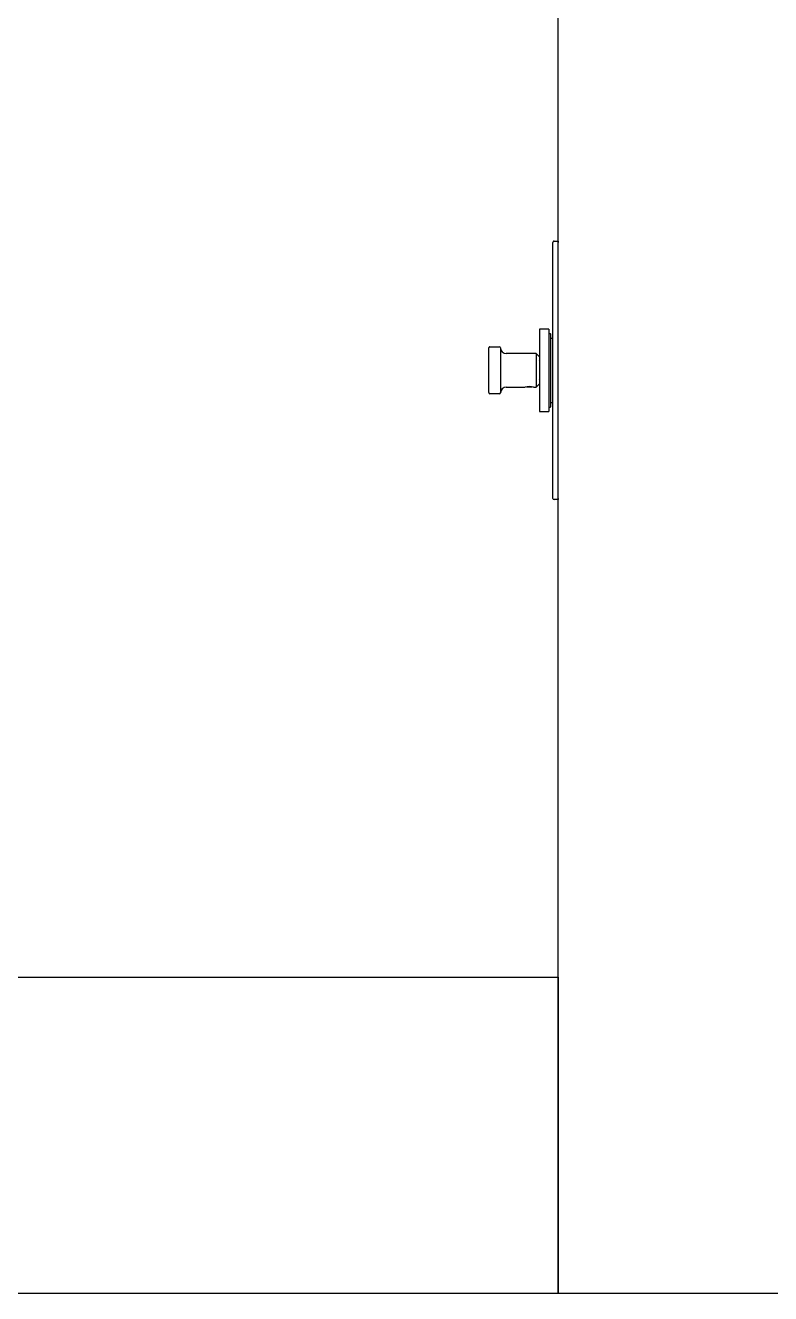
# Model space of a CAD drawing. Header units: metres. Extents: x -22 to 564, y 0 to 143.
# Drawn here: x 243.966 to 244.368, y 50.875 to 51.561 of the extents above; entities that cross this region are included whole.
import ezdxf

# ---------------------------------------------------------------- set-up
doc = ezdxf.new("R2010")
doc.units = ezdxf.units.M
for name, color, linetype in [('XREF 2N NEURO-ONCOLOGIA$0$Default', 7, 'Continuous'), ('XREF 2N NEURO-ONCOLOGIA$0$Mobiliario Fijo', 40, 'Continuous'), ('XREF 2N NEURO-ONCOLOGIA$0$MUROS', 3, 'Continuous'), ('XREF 2N NEURO-ONCOLOGIA$0$MUROS BAJOS', 2, 'Continuous')]:
    doc.layers.add(name, color=color, linetype=linetype)

# ---------------------------------------------------------------- blocks, each defined once
blk = doc.blocks.new('XREF 2N NEURO-ONCOLOGIA$0$SE3')
at = {"layer": 'XREF 2N NEURO-ONCOLOGIA$0$Mobiliario Fijo', "linetype": 'Continuous'}
for p, q in [((98.7, 323.07), (98.7, 324.79)), ((98.7, 324.79), (99.2, 324.79)), ((209.95, 324.79), (99.2, 324.79)), ((199.11, 324.79), (109.09, 324.79)), ((209.95, 324.79), (210.46, 324.79)), ((210.46, 324.79), (210.46, 323.07)), ((209.95, 322.56), (99.2, 322.56)), ((136.79, 320.79), (172.36, 320.79)), ((136.79, 320.79), (136.79, 316.73)), ((138.72, 321.44), (138.71, 320.79)), ((170.27, 321.6), (138.89, 321.6)), ((140.61, 321.6), (140.61, 322.56)), ((168.54, 322.56), (168.54, 321.6)), ((170.44, 320.79), (170.43, 321.44)), ((172.36, 316.73), (172.36, 320.79)), ((179.84, 322.56), (179.84, 322.55)), ((136.79, 316.73), (172.36, 316.73)), ((148.73, 316.73), (147.33, 315.33)), ((147.33, 315.33), (161.82, 315.33)), ((147.33, 315.33), (147.33, 302.42)), ((150.33, 316.73), (150.33, 316.56)), ((150.33, 316.56), (150.58, 316.73)), ((158.58, 316.73), (158.82, 316.56)), ((158.82, 316.56), (158.82, 316.73)), ((161.82, 315.33), (160.42, 316.73)), ((161.7, 311.13), (161.7, 313.63)), ((161.82, 314.16), (161.82, 315.33)), ((161.82, 302.42), (161.82, 310.62)), ((144.38, 295.31), (144.38, 299.37)), ((144.88, 299.88), (164.19, 299.88)), ((164.7, 299.37), (164.7, 295.31)), ((164.19, 294.8), (144.88, 294.8))]:
    blk.add_line(p, q, dxfattribs=at)
for centre, radius, start, end in [((99.2, 323.07), 0.508, 180, 270), ((138.89, 321.44), 0.163, 90, 179), ((170.27, 321.44), 0.163, 1, 90), ((209.95, 323.07), 0.508, 270, 0), ((168.85, 312.38), 7.25, 165.7861, 194.2139), ((144.79, 302.42), 2.54, 271.712, 0), ((164.36, 302.42), 2.54, 180, 266.7726), ((144.88, 299.37), 0.508, 90, 180), ((164.19, 299.37), 0.508, 0, 90), ((144.88, 295.31), 0.508, 180, 270), ((164.19, 295.31), 0.508, 270, 0)]:
    blk.add_arc(centre, radius, start, end, dxfattribs=at)
blk = doc.blocks.new('XREF 2N NEURO-ONCOLOGIA')
at = {"layer": 'XREF 2N NEURO-ONCOLOGIA$0$Mobiliario Fijo', "elevation": 0}
blk.add_lwpolyline([(17.42393, 3.78764), (17.59489, 3.78765), (17.59489, 2.78765), (17.42393, 2.78765)], close=True, dxfattribs=at)
at = {"layer": 'XREF 2N NEURO-ONCOLOGIA$0$MUROS'}
blk.add_line((17.42397, 1.63774), (17.42392, 3.78765), dxfattribs=at)
at = {"layer": 'XREF 2N NEURO-ONCOLOGIA$0$MUROS BAJOS', "elevation": 0}
blk.add_lwpolyline([(17.42393, 2.78765), (18.87393, 2.78765), (18.87393, 2.63765), (17.42393, 2.63765)], close=True, dxfattribs=at)
at = {"layer": 'XREF 2N NEURO-ONCOLOGIA$0$Default', "xscale": 0.001250000000000011, "yscale": 0.001250000000000011, "zscale": 0.001250000000000011, "rotation": 180}
blk.add_blockref('XREF 2N NEURO-ONCOLOGIA$0$SE3', (18.11615, 3.19364), dxfattribs=at)

msp = doc.modelspace()

# ---------------------------------------------------------------- block references
at = {"rotation": 90}
msp.add_blockref('XREF 2N NEURO-ONCOLOGIA', (247.04125, 33.45112), dxfattribs=at)

doc.saveas('drawing.dxf')
